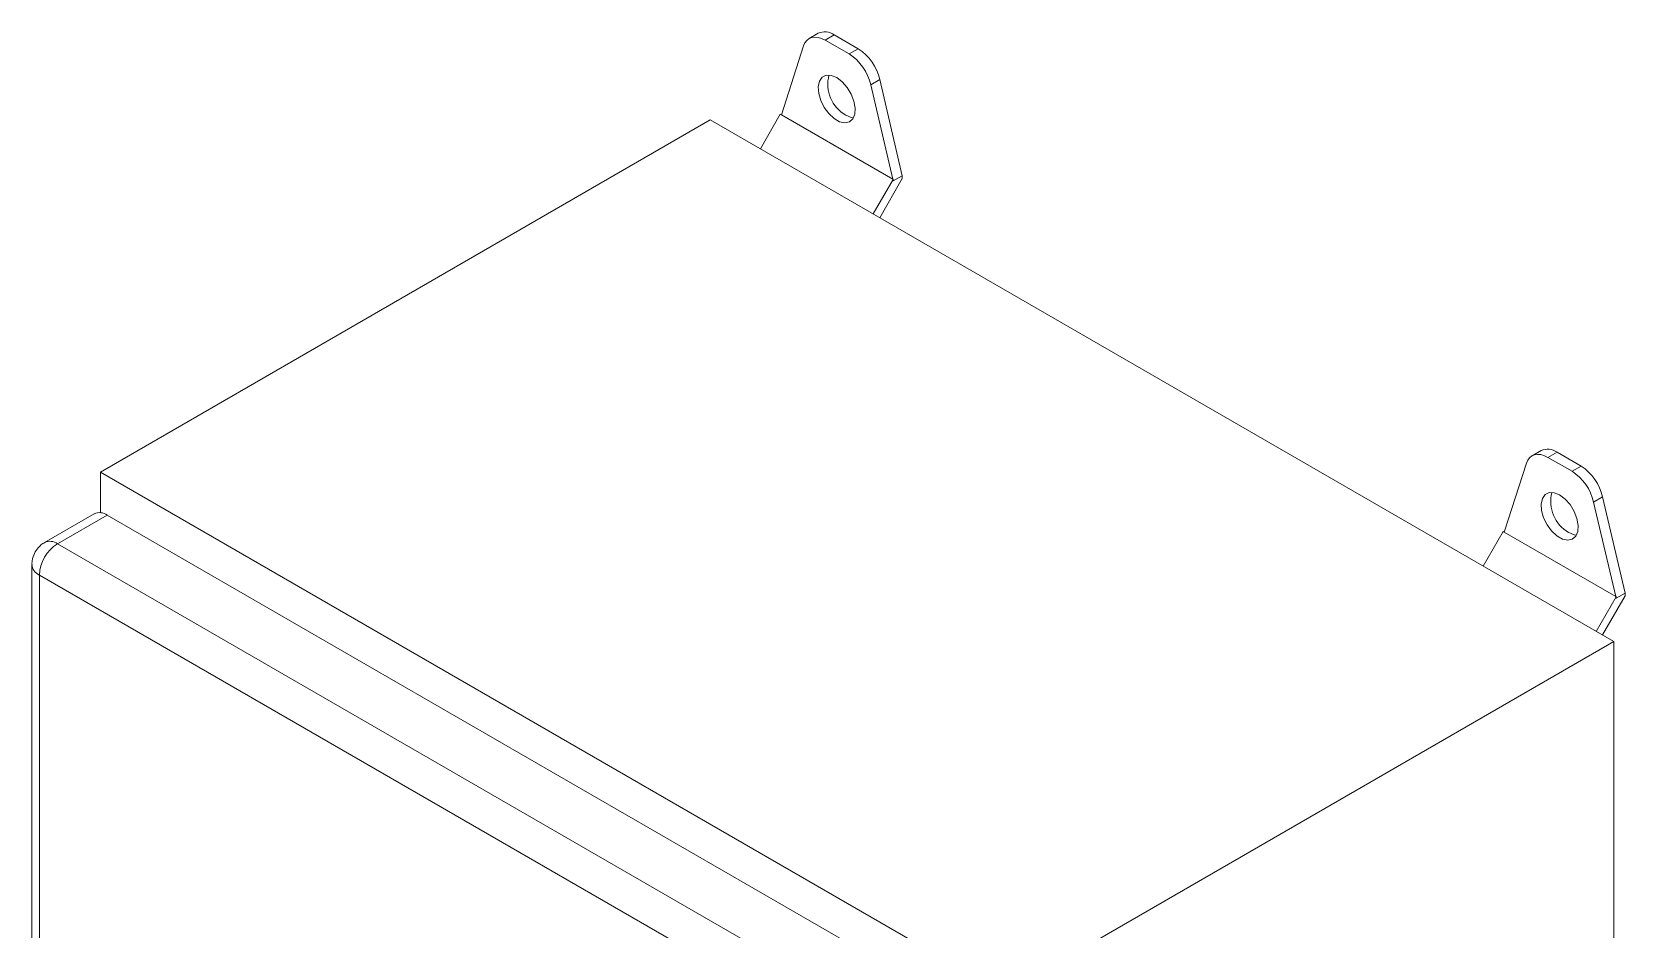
# Model space of a CAD drawing. Extents: x 4137 to 28680, y 2446 to 6814.
# Drawn here: x 24756.8 to 25071, y 6636.7 to 6813.7 of the extents above; entities that cross this region are included whole.
import ezdxf

# ---------------------------------------------------------------- set-up
doc = ezdxf.new("R2010")
doc.units = 0
doc.header["$LTSCALE"] = 0.5
doc.layers.get('0').update_dxf_attribs({"linetype": 'CONTINUOUS'})

msp = doc.modelspace()

# ---------------------------------------------------------------- linework, layer by layer
at = {"color": 7, "linetype": 'Continuous', "lineweight": 15}
for p, q in [((24911.82, 6813.38), (24910.04, 6812.35)), ((24911.82, 6813.38), (24910.04, 6812.35)), ((24911.82, 6813.38), (24910.04, 6812.35)), ((24911.82, 6813.38), (24910.04, 6812.35)), ((24913.19, 6812.04), (24914.97, 6813.06)), ((24913.19, 6812.04), (24914.97, 6813.06)), ((24913.19, 6812.04), (24914.97, 6813.06)), ((24913.19, 6812.04), (24914.97, 6813.06)), ((24917.93, 6809.3), (24913.19, 6812.04)), ((24917.93, 6809.3), (24913.19, 6812.04)), ((24917.93, 6809.3), (24913.19, 6812.04)), ((24917.93, 6809.3), (24913.19, 6812.04)), ((24914.97, 6813.06), (24919.71, 6810.33)), ((24914.97, 6813.06), (24919.71, 6810.33)), ((24914.97, 6813.06), (24919.71, 6810.33)), ((24914.97, 6813.06), (24919.71, 6810.33)), ((24908.94, 6810.88), (24904.58, 6797.28)), ((24908.94, 6810.88), (24904.58, 6797.28)), ((24908.94, 6810.88), (24904.58, 6797.28)), ((24908.94, 6810.88), (24904.58, 6797.28)), ((24917.93, 6809.3), (24919.71, 6810.33)), ((24917.93, 6809.3), (24919.71, 6810.33)), ((24917.93, 6809.3), (24919.71, 6810.33)), ((24917.93, 6809.3), (24919.71, 6810.33)), ((24922.18, 6803.24), (24923.96, 6804.26)), ((24922.18, 6803.24), (24923.96, 6804.26)), ((24922.18, 6803.24), (24923.96, 6804.26)), ((24922.18, 6803.24), (24923.96, 6804.26)), ((24926.54, 6784.6), (24922.18, 6803.24)), ((24926.54, 6784.6), (24922.18, 6803.24)), ((24926.54, 6784.6), (24922.18, 6803.24)), ((24926.54, 6784.6), (24922.18, 6803.24)), ((24923.96, 6804.26), (24928.4, 6785.3)), ((24923.96, 6804.26), (24928.4, 6785.3)), ((24923.96, 6804.26), (24928.4, 6785.3)), ((24923.96, 6804.26), (24928.4, 6785.3)), ((24890.53, 6796.31), (24770.26, 6726.87)), ((24890.53, 6796.31), (24770.26, 6726.87)), ((24890.53, 6796.31), (24770.26, 6726.87)), ((24890.53, 6796.31), (24770.26, 6726.87)), ((25068.73, 6693.44), (24890.53, 6796.31)), ((25068.73, 6693.44), (24890.53, 6796.31)), ((25068.73, 6693.44), (24890.53, 6796.31)), ((25068.73, 6693.44), (24890.53, 6796.31)), ((24904.34, 6797.42), (24900.41, 6790.61)), ((24904.34, 6797.42), (24900.41, 6790.61)), ((24904.34, 6797.42), (24900.41, 6790.61)), ((24904.34, 6797.42), (24900.41, 6790.61)), ((24904.58, 6797.28), (24904.34, 6797.42)), ((24904.58, 6797.28), (24904.34, 6797.42)), ((24904.58, 6797.28), (24904.34, 6797.42)), ((24904.58, 6797.28), (24904.34, 6797.42)), ((24926.54, 6784.6), (24904.58, 6797.28)), ((24926.54, 6784.6), (24904.58, 6797.28)), ((24926.54, 6784.6), (24904.58, 6797.28)), ((24926.54, 6784.6), (24904.58, 6797.28)), ((24922.69, 6777.75), (24926.62, 6784.56)), ((24922.69, 6777.75), (24926.62, 6784.56)), ((24922.69, 6777.75), (24926.62, 6784.56)), ((24922.69, 6777.75), (24926.62, 6784.56)), ((24923.95, 6777.02), (24928.4, 6784.73)), ((24923.95, 6777.02), (24928.4, 6784.73)), ((24923.95, 6777.02), (24928.4, 6784.73)), ((24923.95, 6777.02), (24928.4, 6784.73)), ((24926.62, 6784.56), (24926.54, 6784.6)), ((24926.62, 6784.56), (24926.54, 6784.6)), ((24926.62, 6784.56), (24926.54, 6784.6)), ((24926.62, 6784.56), (24926.54, 6784.6)), ((24928.4, 6785.3), (24926.62, 6784.27)), ((24928.4, 6785.3), (24926.62, 6784.27)), ((24928.4, 6785.3), (24926.62, 6784.27)), ((24928.4, 6785.3), (24926.62, 6784.27)), ((24926.62, 6784.27), (24926.62, 6784.56)), ((24926.62, 6784.27), (24926.62, 6784.56)), ((24926.62, 6784.27), (24926.62, 6784.56)), ((24926.62, 6784.27), (24926.62, 6784.56)), ((24928.4, 6785.3), (24928.4, 6784.73)), ((24928.4, 6785.3), (24928.4, 6784.73)), ((24928.4, 6785.3), (24928.4, 6784.73)), ((24928.4, 6785.3), (24928.4, 6784.73)), ((25054.37, 6731.08), (25052.59, 6730.05)), ((25054.37, 6731.08), (25052.59, 6730.05)), ((25054.37, 6731.08), (25052.59, 6730.05)), ((25054.37, 6731.08), (25052.59, 6730.05)), ((25055.74, 6729.74), (25057.52, 6730.77)), ((25055.74, 6729.74), (25057.52, 6730.77)), ((25055.74, 6729.74), (25057.52, 6730.77)), ((25055.74, 6729.74), (25057.52, 6730.77)), ((25057.52, 6730.77), (25062.26, 6728.03)), ((25057.52, 6730.77), (25062.26, 6728.03)), ((25057.52, 6730.77), (25062.26, 6728.03)), ((25057.52, 6730.77), (25062.26, 6728.03)), ((25051.49, 6728.59), (25047.13, 6714.99)), ((25051.49, 6728.59), (25047.13, 6714.99)), ((25051.49, 6728.59), (25047.13, 6714.99)), ((25051.49, 6728.59), (25047.13, 6714.99)), ((25060.48, 6727.01), (25055.74, 6729.74)), ((25060.48, 6727.01), (25055.74, 6729.74)), ((25060.48, 6727.01), (25055.74, 6729.74)), ((25060.48, 6727.01), (25055.74, 6729.74)), ((25060.48, 6727.01), (25062.26, 6728.03)), ((25060.48, 6727.01), (25062.26, 6728.03)), ((25060.48, 6727.01), (25062.26, 6728.03)), ((25060.48, 6727.01), (25062.26, 6728.03)), ((24770.26, 6726.87), (24770.26, 6718.86)), ((24770.26, 6726.87), (24948.45, 6624)), ((24770.26, 6726.87), (24770.26, 6718.86)), ((24770.26, 6726.87), (24948.45, 6624)), ((24770.26, 6726.87), (24770.26, 6718.86)), ((24770.26, 6726.87), (24948.45, 6624)), ((24770.26, 6726.87), (24770.26, 6718.86)), ((24770.26, 6726.87), (24948.45, 6624)), ((25064.73, 6720.94), (25066.51, 6721.97)), ((25064.73, 6720.94), (25066.51, 6721.97)), ((25064.73, 6720.94), (25066.51, 6721.97)), ((25064.73, 6720.94), (25066.51, 6721.97)), ((25069.09, 6702.31), (25064.73, 6720.94)), ((25069.09, 6702.31), (25064.73, 6720.94)), ((25069.09, 6702.31), (25064.73, 6720.94)), ((25069.09, 6702.31), (25064.73, 6720.94)), ((25066.51, 6721.97), (25070.95, 6703)), ((25066.51, 6721.97), (25070.95, 6703)), ((25066.51, 6721.97), (25070.95, 6703)), ((25066.51, 6721.97), (25070.95, 6703)), ((24769.07, 6718.63), (24759.27, 6712.98)), ((24769.07, 6718.63), (24759.27, 6712.98)), ((24769.07, 6718.63), (24759.27, 6712.98)), ((24769.07, 6718.63), (24759.27, 6712.98)), ((24761.79, 6712.73), (24771.59, 6718.38)), ((24761.79, 6712.73), (24771.59, 6718.38)), ((24761.79, 6712.73), (24771.59, 6718.38)), ((24761.79, 6712.73), (24771.59, 6718.38)), ((24771.59, 6718.38), (24938.2, 6622.2)), ((24771.59, 6718.38), (24938.2, 6622.2)), ((24771.59, 6718.38), (24938.2, 6622.2)), ((24771.59, 6718.38), (24938.2, 6622.2)), ((25046.9, 6715.12), (25042.96, 6708.31)), ((25046.9, 6715.12), (25042.96, 6708.31)), ((25046.9, 6715.12), (25042.96, 6708.31)), ((25046.9, 6715.12), (25042.96, 6708.31)), ((25047.13, 6714.99), (25046.9, 6715.12)), ((25047.13, 6714.99), (25046.9, 6715.12)), ((25047.13, 6714.99), (25046.9, 6715.12)), ((25047.13, 6714.99), (25046.9, 6715.12)), ((25069.09, 6702.31), (25047.13, 6714.99)), ((25069.09, 6702.31), (25047.13, 6714.99)), ((25069.09, 6702.31), (25047.13, 6714.99)), ((25069.09, 6702.31), (25047.13, 6714.99)), ((24928.4, 6616.55), (24761.79, 6712.73)), ((24928.4, 6616.55), (24761.79, 6712.73)), ((24928.4, 6616.55), (24761.79, 6712.73)), ((24928.4, 6616.55), (24761.79, 6712.73)), ((24756.75, 6708.61), (24756.75, 6413.33)), ((24756.75, 6708.61), (24756.75, 6413.33)), ((24756.75, 6708.61), (24756.75, 6413.33)), ((24756.75, 6708.61), (24756.75, 6413.33)), ((24758.23, 6706.55), (24924.84, 6610.37)), ((24758.23, 6411.28), (24758.23, 6706.55)), ((24758.23, 6706.55), (24924.84, 6610.37)), ((24758.23, 6411.28), (24758.23, 6706.55)), ((24758.23, 6706.55), (24924.84, 6610.37)), ((24758.23, 6411.28), (24758.23, 6706.55)), ((24758.23, 6706.55), (24924.84, 6610.37)), ((24758.23, 6411.28), (24758.23, 6706.55)), ((25065.24, 6695.45), (25069.17, 6702.26)), ((25065.24, 6695.45), (25069.17, 6702.26)), ((25065.24, 6695.45), (25069.17, 6702.26)), ((25065.24, 6695.45), (25069.17, 6702.26)), ((25066.5, 6694.73), (25070.95, 6702.44)), ((25066.5, 6694.73), (25070.95, 6702.44)), ((25066.5, 6694.73), (25070.95, 6702.44)), ((25066.5, 6694.73), (25070.95, 6702.44)), ((25069.17, 6702.26), (25069.09, 6702.31)), ((25069.17, 6702.26), (25069.09, 6702.31)), ((25069.17, 6702.26), (25069.09, 6702.31)), ((25069.17, 6702.26), (25069.09, 6702.31)), ((25070.95, 6703), (25069.17, 6701.97)), ((25070.95, 6703), (25069.17, 6701.97)), ((25070.95, 6703), (25069.17, 6701.97)), ((25070.95, 6703), (25069.17, 6701.97)), ((25069.17, 6701.97), (25069.17, 6702.26)), ((25069.17, 6701.97), (25069.17, 6702.26)), ((25069.17, 6701.97), (25069.17, 6702.26)), ((25069.17, 6701.97), (25069.17, 6702.26)), ((25070.95, 6703), (25070.95, 6702.44)), ((25070.95, 6703), (25070.95, 6702.44)), ((25070.95, 6703), (25070.95, 6702.44)), ((25070.95, 6703), (25070.95, 6702.44)), ((24948.45, 6624), (25068.73, 6693.44)), ((24948.45, 6624), (25068.73, 6693.44)), ((24948.45, 6624), (25068.73, 6693.44)), ((24948.45, 6624), (25068.73, 6693.44)), ((25068.73, 6384.79), (25068.73, 6693.44)), ((25068.73, 6384.79), (25068.73, 6693.44)), ((25068.73, 6384.79), (25068.73, 6693.44)), ((25068.73, 6384.79), (25068.73, 6693.44))]:
    msp.add_line(p, q, dxfattribs=at)
at = {"color": 7, "linetype": 'Continuous', "lineweight": 15, "flags": 128}
for points in [[(24913.19, 6812.04), (24912.48, 6812.38), (24911.8, 6812.58), (24911.15, 6812.64), (24910.55, 6812.56), (24910.02, 6812.33), (24909.56, 6811.97), (24909.2, 6811.48), (24908.94, 6810.88)], [(24913.19, 6812.04), (24912.48, 6812.38), (24911.8, 6812.58), (24911.15, 6812.64), (24910.55, 6812.56), (24910.02, 6812.33), (24909.56, 6811.97), (24909.2, 6811.48), (24908.94, 6810.88)], [(24913.19, 6812.04), (24912.48, 6812.38), (24911.8, 6812.58), (24911.15, 6812.64), (24910.55, 6812.56), (24910.02, 6812.33), (24909.56, 6811.97), (24909.2, 6811.48), (24908.94, 6810.88)], [(24913.19, 6812.04), (24912.48, 6812.38), (24911.8, 6812.58), (24911.15, 6812.64), (24910.55, 6812.56), (24910.02, 6812.33), (24909.56, 6811.97), (24909.2, 6811.48), (24908.94, 6810.88)], [(24915.48, 6804.64), (24916.56, 6803.83), (24917.54, 6802.72), (24918.34, 6801.4), (24918.88, 6800), (24919.12, 6798.64), (24919.04, 6797.43), (24918.64, 6796.49), (24917.97, 6795.9), (24917.07, 6795.71), (24916.03, 6795.94), (24914.94, 6796.57), (24913.9, 6797.54), (24913, 6798.77), (24912.32, 6800.14), (24911.92, 6801.54), (24911.84, 6802.84), (24912.08, 6803.93), (24912.63, 6804.7), (24913.42, 6805.1), (24914.4, 6805.08), (24915.48, 6804.64)], [(24915.48, 6804.64), (24916.56, 6803.83), (24917.54, 6802.72), (24918.34, 6801.4), (24918.88, 6800), (24919.12, 6798.64), (24919.04, 6797.43), (24918.64, 6796.49), (24917.97, 6795.9), (24917.07, 6795.71), (24916.03, 6795.94), (24914.94, 6796.57), (24913.9, 6797.54), (24913, 6798.77), (24912.32, 6800.14), (24911.92, 6801.54), (24911.84, 6802.84), (24912.08, 6803.93), (24912.63, 6804.7), (24913.42, 6805.1), (24914.4, 6805.08), (24915.48, 6804.64)], [(24915.48, 6804.64), (24916.56, 6803.83), (24917.54, 6802.72), (24918.34, 6801.4), (24918.88, 6800), (24919.12, 6798.64), (24919.04, 6797.43), (24918.64, 6796.49), (24917.97, 6795.9), (24917.07, 6795.71), (24916.03, 6795.94), (24914.94, 6796.57), (24913.9, 6797.54), (24913, 6798.77), (24912.32, 6800.14), (24911.92, 6801.54), (24911.84, 6802.84), (24912.08, 6803.93), (24912.63, 6804.7), (24913.42, 6805.1), (24914.4, 6805.08), (24915.48, 6804.64)], [(24915.48, 6804.64), (24916.56, 6803.83), (24917.54, 6802.72), (24918.34, 6801.4), (24918.88, 6800), (24919.12, 6798.64), (24919.04, 6797.43), (24918.64, 6796.49), (24917.97, 6795.9), (24917.07, 6795.71), (24916.03, 6795.94), (24914.94, 6796.57), (24913.9, 6797.54), (24913, 6798.77), (24912.32, 6800.14), (24911.92, 6801.54), (24911.84, 6802.84), (24912.08, 6803.93), (24912.63, 6804.7), (24913.42, 6805.1), (24914.4, 6805.08), (24915.48, 6804.64)], [(24917.26, 6797.23), (24918.34, 6796.8), (24918.8, 6796.74)], [(24917.26, 6797.23), (24918.34, 6796.8), (24918.8, 6796.74)], [(24917.26, 6797.23), (24918.34, 6796.8), (24918.8, 6796.74)], [(24917.26, 6797.23), (24918.34, 6796.8), (24918.8, 6796.74)], [(25055.74, 6729.74), (25055.04, 6730.08), (25054.35, 6730.29), (25053.7, 6730.35), (25053.1, 6730.27), (25052.57, 6730.04), (25052.11, 6729.68), (25051.75, 6729.19), (25051.49, 6728.59)], [(25055.74, 6729.74), (25055.04, 6730.08), (25054.35, 6730.29), (25053.7, 6730.35), (25053.1, 6730.27), (25052.57, 6730.04), (25052.11, 6729.68), (25051.75, 6729.19), (25051.49, 6728.59)], [(25055.74, 6729.74), (25055.04, 6730.08), (25054.35, 6730.29), (25053.7, 6730.35), (25053.1, 6730.27), (25052.57, 6730.04), (25052.11, 6729.68), (25051.75, 6729.19), (25051.49, 6728.59)], [(25055.74, 6729.74), (25055.04, 6730.08), (25054.35, 6730.29), (25053.7, 6730.35), (25053.1, 6730.27), (25052.57, 6730.04), (25052.11, 6729.68), (25051.75, 6729.19), (25051.49, 6728.59)], [(25058.03, 6722.35), (25059.11, 6721.54), (25060.09, 6720.43), (25060.89, 6719.11), (25061.43, 6717.71), (25061.68, 6716.34), (25061.6, 6715.14), (25061.2, 6714.19), (25060.52, 6713.6), (25059.62, 6713.41), (25058.58, 6713.64), (25057.49, 6714.27), (25056.45, 6715.24), (25055.55, 6716.47), (25054.87, 6717.85), (25054.47, 6719.25), (25054.39, 6720.55), (25054.63, 6721.63), (25055.18, 6722.41), (25055.98, 6722.8), (25056.96, 6722.78), (25058.03, 6722.35)], [(25058.03, 6722.35), (25059.11, 6721.54), (25060.09, 6720.43), (25060.89, 6719.11), (25061.43, 6717.71), (25061.68, 6716.34), (25061.6, 6715.14), (25061.2, 6714.19), (25060.52, 6713.6), (25059.62, 6713.41), (25058.58, 6713.64), (25057.49, 6714.27), (25056.45, 6715.24), (25055.55, 6716.47), (25054.87, 6717.85), (25054.47, 6719.25), (25054.39, 6720.55), (25054.63, 6721.63), (25055.18, 6722.41), (25055.98, 6722.8), (25056.96, 6722.78), (25058.03, 6722.35)], [(25058.03, 6722.35), (25059.11, 6721.54), (25060.09, 6720.43), (25060.89, 6719.11), (25061.43, 6717.71), (25061.68, 6716.34), (25061.6, 6715.14), (25061.2, 6714.19), (25060.52, 6713.6), (25059.62, 6713.41), (25058.58, 6713.64), (25057.49, 6714.27), (25056.45, 6715.24), (25055.55, 6716.47), (25054.87, 6717.85), (25054.47, 6719.25), (25054.39, 6720.55), (25054.63, 6721.63), (25055.18, 6722.41), (25055.98, 6722.8), (25056.96, 6722.78), (25058.03, 6722.35)], [(25058.03, 6722.35), (25059.11, 6721.54), (25060.09, 6720.43), (25060.89, 6719.11), (25061.43, 6717.71), (25061.68, 6716.34), (25061.6, 6715.14), (25061.2, 6714.19), (25060.52, 6713.6), (25059.62, 6713.41), (25058.58, 6713.64), (25057.49, 6714.27), (25056.45, 6715.24), (25055.55, 6716.47), (25054.87, 6717.85), (25054.47, 6719.25), (25054.39, 6720.55), (25054.63, 6721.63), (25055.18, 6722.41), (25055.98, 6722.8), (25056.96, 6722.78), (25058.03, 6722.35)], [(25059.82, 6714.94), (25060.89, 6714.51), (25061.35, 6714.44)], [(25059.82, 6714.94), (25060.89, 6714.51), (25061.35, 6714.44)], [(25059.82, 6714.94), (25060.89, 6714.51), (25061.35, 6714.44)], [(25059.82, 6714.94), (25060.89, 6714.51), (25061.35, 6714.44)]]:
    msp.add_lwpolyline(points, dxfattribs=at)
at = {"color": 7, "linetype": 'Continuous', "lineweight": 15}
for centre, radius, start, end in [((24913.13, 6810.53), 3.14, 54.0309, 114.6578), ((24913.13, 6810.53), 3.14, 54.0309, 114.6578), ((24913.13, 6810.53), 3.14, 54.0309, 114.6578), ((24913.13, 6810.53), 3.14, 54.0309, 114.6578), ((24912.56, 6801.02), 9.87, 12.9932, 57.078), ((24912.56, 6801.02), 9.87, 12.9932, 57.078), ((24912.56, 6801.02), 9.87, 12.9932, 57.078), ((24912.56, 6801.02), 9.87, 12.9932, 57.078), ((24914.35, 6802.05), 9.87, 12.9932, 57.078), ((24914.35, 6802.05), 9.87, 12.9932, 57.078), ((24914.35, 6802.05), 9.87, 12.9932, 57.078), ((24914.35, 6802.05), 9.87, 12.9932, 57.078), ((24920.79, 6803.36), 7.07, 165.4289, 240.0846), ((24920.79, 6803.36), 7.07, 165.4289, 240.0846), ((24920.79, 6803.36), 7.07, 165.4289, 240.0846), ((24920.79, 6803.36), 7.07, 165.4289, 240.0846), ((25055.68, 6728.23), 3.14, 54.0306, 114.6582), ((25055.68, 6728.23), 3.14, 54.0306, 114.6582), ((25055.68, 6728.23), 3.14, 54.0306, 114.6582), ((25055.68, 6728.23), 3.14, 54.0306, 114.6582), ((25056.9, 6719.75), 9.87, 12.9933, 57.0779), ((25056.9, 6719.75), 9.87, 12.9933, 57.0779), ((25056.9, 6719.75), 9.87, 12.9933, 57.0779), ((25056.9, 6719.75), 9.87, 12.9933, 57.0779), ((25055.12, 6718.72), 9.87, 12.9933, 57.0779), ((25055.12, 6718.72), 9.87, 12.9933, 57.0779), ((25055.12, 6718.72), 9.87, 12.9933, 57.0779), ((25055.12, 6718.72), 9.87, 12.9933, 57.0779), ((25063.34, 6721.07), 7.07, 165.429, 240.0846), ((25063.34, 6721.07), 7.07, 165.429, 240.0846), ((25063.34, 6721.07), 7.07, 165.429, 240.0846), ((25063.34, 6721.07), 7.07, 165.429, 240.0846), ((24770.12, 6716.32), 2.54, 54.3828, 114.3071), ((24770.12, 6716.32), 2.54, 54.3828, 114.3071), ((24770.12, 6716.32), 2.54, 54.3828, 114.3071), ((24770.12, 6716.32), 2.54, 54.3828, 114.3071), ((24765.97, 6706.2), 7.75, 122.6057, 177.3944), ((24765.97, 6706.2), 7.75, 122.6057, 177.3944), ((24765.97, 6706.2), 7.75, 122.6057, 177.3944), ((24765.97, 6706.2), 7.75, 122.6057, 177.3944)]:
    msp.add_arc(centre, radius, start, end, dxfattribs=at)
at = {"color": 8, "linetype": 'Continuous', "lineweight": 15}
for centre, start, end in [((24760.32, 6710.67), 54.3897, 114.2275), ((24760.32, 6710.67), 54.3897, 114.2275), ((24760.32, 6710.67), 54.3897, 114.2275), ((24760.32, 6710.67), 54.3897, 114.2275), ((24759.27, 6708.86), 185.7867, 245.6173), ((24759.27, 6708.86), 185.7867, 245.6173), ((24759.27, 6708.86), 185.7867, 245.6173), ((24759.27, 6708.86), 185.7867, 245.6173)]:
    msp.add_arc(centre, 2.54, start, end, dxfattribs=at)
at = {"color": 7, "linetype": 'Continuous', "lineweight": 15}
for points, knots in [([(24759.29, 6712.95), (24759.16, 6712.89), (24758.77, 6712.68), (24758.09, 6712.1), (24757.68, 6711.49), (24757.43, 6711.13)], [0, 0, 0, 0, 0.168129, 0.499303, 1, 1, 1, 1]), ([(24759.29, 6712.95), (24759.16, 6712.89), (24758.77, 6712.68), (24758.09, 6712.1), (24757.68, 6711.49), (24757.43, 6711.13)], [0, 0, 0, 0, 0.168129, 0.499303, 1, 1, 1, 1]), ([(24759.29, 6712.95), (24759.16, 6712.89), (24758.77, 6712.68), (24758.09, 6712.1), (24757.68, 6711.49), (24757.43, 6711.13)], [0, 0, 0, 0, 0.168129, 0.499303, 1, 1, 1, 1]), ([(24759.29, 6712.95), (24759.16, 6712.89), (24758.77, 6712.68), (24758.09, 6712.1), (24757.68, 6711.49), (24757.43, 6711.13)], [0, 0, 0, 0, 0.168129, 0.499303, 1, 1, 1, 1]), ([(24757.43, 6711.13), (24757.22, 6710.7), (24756.93, 6710.07), (24756.76, 6709.2), (24756.78, 6708.8), (24756.78, 6708.61)], [0, 0, 0, 0, 0.542048, 0.781935, 1, 1, 1, 1]), ([(24757.43, 6711.13), (24757.22, 6710.7), (24756.93, 6710.07), (24756.76, 6709.2), (24756.78, 6708.8), (24756.78, 6708.61)], [0, 0, 0, 0, 0.542048, 0.781935, 1, 1, 1, 1]), ([(24757.43, 6711.13), (24757.22, 6710.7), (24756.93, 6710.07), (24756.76, 6709.2), (24756.78, 6708.8), (24756.78, 6708.61)], [0, 0, 0, 0, 0.542048, 0.781935, 1, 1, 1, 1]), ([(24757.43, 6711.13), (24757.22, 6710.7), (24756.93, 6710.07), (24756.76, 6709.2), (24756.78, 6708.8), (24756.78, 6708.61)], [0, 0, 0, 0, 0.542048, 0.781935, 1, 1, 1, 1])]:
    msp.add_open_spline(points, degree=3, knots=knots, dxfattribs=at)

doc.saveas('drawing.dxf')
